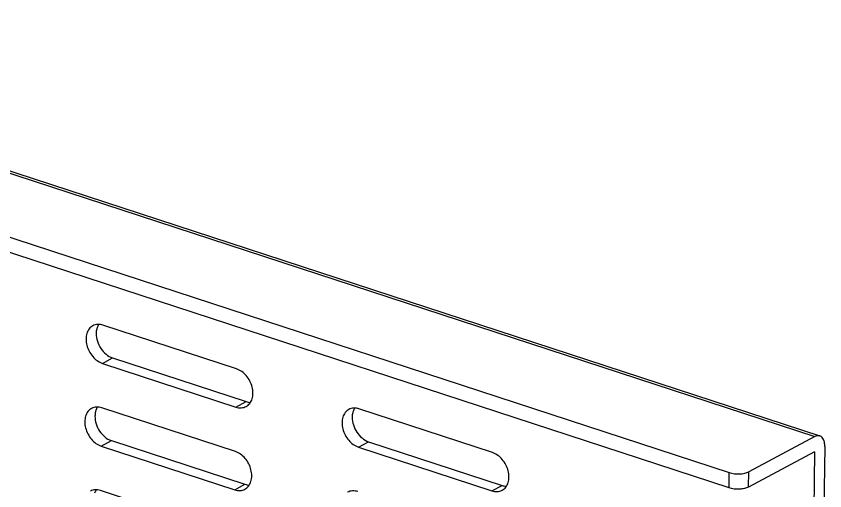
# Model space of a CAD drawing. Extents: x -425 to 6552, y -3049 to 3105.
# Drawn here: x 4617.34 to 4652.03, y -2142.11 to -2121.74 of the extents above; entities that cross this region are included whole.
import ezdxf

# ---------------------------------------------------------------- set-up
doc = ezdxf.new("R2010")
doc.units = 0
doc.layers.get('0').update_dxf_attribs({"linetype": 'CONTINUOUS'})

msp = doc.modelspace()

# ---------------------------------------------------------------- linework, layer by layer
at = {"color": 7, "linetype": 'CONTINUOUS'}
for p, q in [((4596.548, -2121.766), (4651.605, -2139.784)), ((4596.762, -2121.737), (4651.82, -2139.755)), ((4593.829, -2123.625), (4647.932, -2141.33)), ((4647.922, -2141.986), (4593.82, -2124.28)), ((4626.794, -2136.877), (4621.064, -2135.002)), ((4621.04, -2136.64), (4621.476, -2136.408)), ((4621.04, -2136.64), (4626.77, -2138.515)), ((4621.476, -2136.408), (4627.206, -2138.283)), ((4626.77, -2138.515), (4627.206, -2138.283)), ((4626.742, -2140.426), (4621.012, -2138.551)), ((4637.777, -2140.471), (4632.047, -2138.596)), ((4651.605, -2139.784), (4648.772, -2141.293)), ((4620.988, -2140.189), (4621.424, -2139.957)), ((4620.988, -2140.189), (4626.718, -2142.064)), ((4621.424, -2139.957), (4627.154, -2141.832)), ((4632.023, -2140.234), (4632.459, -2140.002)), ((4632.459, -2140.002), (4638.189, -2141.877)), ((4632.023, -2140.234), (4637.753, -2142.109)), ((4651.596, -2140.44), (4648.763, -2141.949)), ((4651.596, -2140.44), (4651.531, -2144.862)), ((4652.032, -2140.207), (4651.967, -2144.63)), ((4647.922, -2141.986), (4647.932, -2141.33)), ((4648.763, -2141.949), (4648.772, -2141.293)), ((4626.718, -2142.064), (4627.154, -2141.832)), ((4637.753, -2142.109), (4638.189, -2141.877)), ((4626.691, -2143.975), (4620.96, -2142.1))]:
    msp.add_line(p, q, dxfattribs=at)
for points, knots in [([(4621.064, -2135.002), (4620.991, -2134.978), (4620.841, -2134.953), (4620.692, -2134.993), (4620.629, -2135.026)], [0, 0, 0, 0, 0.519322, 1, 1, 1, 1]), ([(4620.629, -2135.026), (4620.569, -2135.058), (4620.457, -2135.154), (4620.357, -2135.359), (4620.324, -2135.604), (4620.373, -2135.957), (4620.582, -2136.362), (4620.879, -2136.587), (4621.04, -2136.64)], [0, 0, 0, 0, 0.103014, 0.213752, 0.336002, 0.46885, 0.745568, 1, 1, 1, 1]), ([(4620.81, -2135.112), (4620.804, -2135.131), (4620.782, -2135.21), (4620.773, -2135.292), (4620.772, -2135.354)], [0, 0, 0, 0, 0.2412, 1, 1, 1, 1]), ([(4620.772, -2135.354), (4620.768, -2135.58), (4620.914, -2136.025), (4621.271, -2136.341), (4621.476, -2136.408)], [0, 0, 0, 0, 0.512165, 1, 1, 1, 1]), ([(4627.205, -2138.49), (4627.266, -2138.458), (4627.377, -2138.362), (4627.478, -2138.157), (4627.51, -2137.913), (4627.462, -2137.559), (4627.252, -2137.154), (4626.955, -2136.929), (4626.794, -2136.877)], [0, 0, 0, 0, 0.103014, 0.213752, 0.336002, 0.46885, 0.745568, 1, 1, 1, 1]), ([(4620.577, -2138.576), (4620.517, -2138.608), (4620.405, -2138.704), (4620.305, -2138.908), (4620.272, -2139.153), (4620.321, -2139.507), (4620.53, -2139.911), (4620.828, -2140.136), (4620.988, -2140.189)], [0, 0, 0, 0, 0.103014, 0.213752, 0.336002, 0.46885, 0.745568, 1, 1, 1, 1]), ([(4621.012, -2138.551), (4620.939, -2138.527), (4620.789, -2138.503), (4620.64, -2138.542), (4620.577, -2138.576)], [0, 0, 0, 0, 0.519322, 1, 1, 1, 1]), ([(4620.759, -2138.662), (4620.752, -2138.68), (4620.73, -2138.759), (4620.721, -2138.841), (4620.72, -2138.903)], [0, 0, 0, 0, 0.2412, 1, 1, 1, 1]), ([(4626.77, -2138.515), (4626.844, -2138.539), (4626.994, -2138.563), (4627.142, -2138.524), (4627.205, -2138.49)], [0, 0, 0, 0, 0.519322, 1, 1, 1, 1]), ([(4631.612, -2138.621), (4631.551, -2138.653), (4631.44, -2138.749), (4631.339, -2138.954), (4631.307, -2139.198), (4631.356, -2139.552), (4631.565, -2139.956), (4631.862, -2140.181), (4632.023, -2140.234)], [0, 0, 0, 0, 0.103014, 0.213752, 0.336002, 0.46885, 0.745568, 1, 1, 1, 1]), ([(4632.047, -2138.596), (4631.974, -2138.572), (4631.823, -2138.548), (4631.675, -2138.587), (4631.612, -2138.621)], [0, 0, 0, 0, 0.519322, 1, 1, 1, 1]), ([(4631.793, -2138.707), (4631.787, -2138.725), (4631.765, -2138.804), (4631.755, -2138.886), (4631.755, -2138.948)], [0, 0, 0, 0, 0.2412, 1, 1, 1, 1]), ([(4620.72, -2138.903), (4620.717, -2139.129), (4620.862, -2139.574), (4621.219, -2139.89), (4621.424, -2139.957)], [0, 0, 0, 0, 0.512165, 1, 1, 1, 1]), ([(4631.755, -2138.948), (4631.751, -2139.174), (4631.897, -2139.619), (4632.254, -2139.935), (4632.459, -2140.002)], [0, 0, 0, 0, 0.512165, 1, 1, 1, 1]), ([(4651.82, -2139.755), (4651.803, -2139.75), (4651.731, -2139.735), (4651.655, -2139.758), (4651.605, -2139.784)], [0, 0, 0, 0, 0.232593, 1, 1, 1, 1]), ([(4652.032, -2140.207), (4652.032, -2140.153), (4652.025, -2140.051), (4651.979, -2139.882), (4651.89, -2139.778), (4651.82, -2139.755)], [0, 0, 0, 0, 0.310076, 0.580176, 1, 1, 1, 1]), ([(4627.154, -2142.039), (4627.214, -2142.007), (4627.325, -2141.911), (4627.426, -2141.706), (4627.458, -2141.462), (4627.41, -2141.108), (4627.201, -2140.704), (4626.903, -2140.479), (4626.742, -2140.426)], [0, 0, 0, 0, 0.103014, 0.213752, 0.336002, 0.46885, 0.745568, 1, 1, 1, 1]), ([(4638.188, -2142.084), (4638.249, -2142.052), (4638.36, -2141.956), (4638.461, -2141.751), (4638.493, -2141.507), (4638.444, -2141.153), (4638.235, -2140.749), (4637.938, -2140.524), (4637.777, -2140.471)], [0, 0, 0, 0, 0.103014, 0.213752, 0.336002, 0.46885, 0.745568, 1, 1, 1, 1]), ([(4647.932, -2141.33), (4648.073, -2141.377), (4648.302, -2141.399), (4648.586, -2141.365), (4648.718, -2141.322), (4648.772, -2141.293)], [0, 0, 0, 0, 0.522206, 0.782816, 1, 1, 1, 1]), ([(4620.96, -2142.1), (4620.887, -2142.076), (4620.737, -2142.052), (4620.588, -2142.091), (4620.525, -2142.125)], [0, 0, 0, 0, 0.519322, 1, 1, 1, 1]), ([(4626.718, -2142.064), (4626.792, -2142.088), (4626.942, -2142.112), (4627.091, -2142.073), (4627.154, -2142.039)], [0, 0, 0, 0, 0.519322, 1, 1, 1, 1]), ([(4631.995, -2142.145), (4631.922, -2142.121), (4631.772, -2142.097), (4631.623, -2142.136), (4631.56, -2142.17)], [0, 0, 0, 0, 0.519322, 1, 1, 1, 1]), ([(4637.753, -2142.109), (4637.826, -2142.133), (4637.977, -2142.157), (4638.125, -2142.118), (4638.188, -2142.084)], [0, 0, 0, 0, 0.519322, 1, 1, 1, 1]), ([(4648.763, -2141.949), (4648.708, -2141.978), (4648.576, -2142.02), (4648.293, -2142.054), (4648.064, -2142.032), (4647.922, -2141.986)], [0, 0, 0, 0, 0.217184, 0.477794, 1, 1, 1, 1])]:
    msp.add_open_spline(points, degree=3, knots=knots, dxfattribs=at)
for points in [[(4620.878, -2134.97), (4620.849, -2135.014), (4620.827, -2135.062), (4620.81, -2135.112)], [(4627.206, -2138.283), (4627.266, -2138.302), (4627.329, -2138.314), (4627.392, -2138.316)], [(4620.826, -2138.519), (4620.797, -2138.563), (4620.775, -2138.612), (4620.759, -2138.662)], [(4631.861, -2138.564), (4631.832, -2138.608), (4631.81, -2138.657), (4631.793, -2138.707)], [(4627.154, -2141.832), (4627.214, -2141.852), (4627.278, -2141.863), (4627.341, -2141.865)], [(4638.189, -2141.877), (4638.249, -2141.897), (4638.312, -2141.908), (4638.375, -2141.91)], [(4620.774, -2142.068), (4620.746, -2142.112), (4620.723, -2142.161), (4620.707, -2142.211)]]:
    msp.add_open_spline(points, degree=3, dxfattribs=at)

doc.saveas('drawing.dxf')
